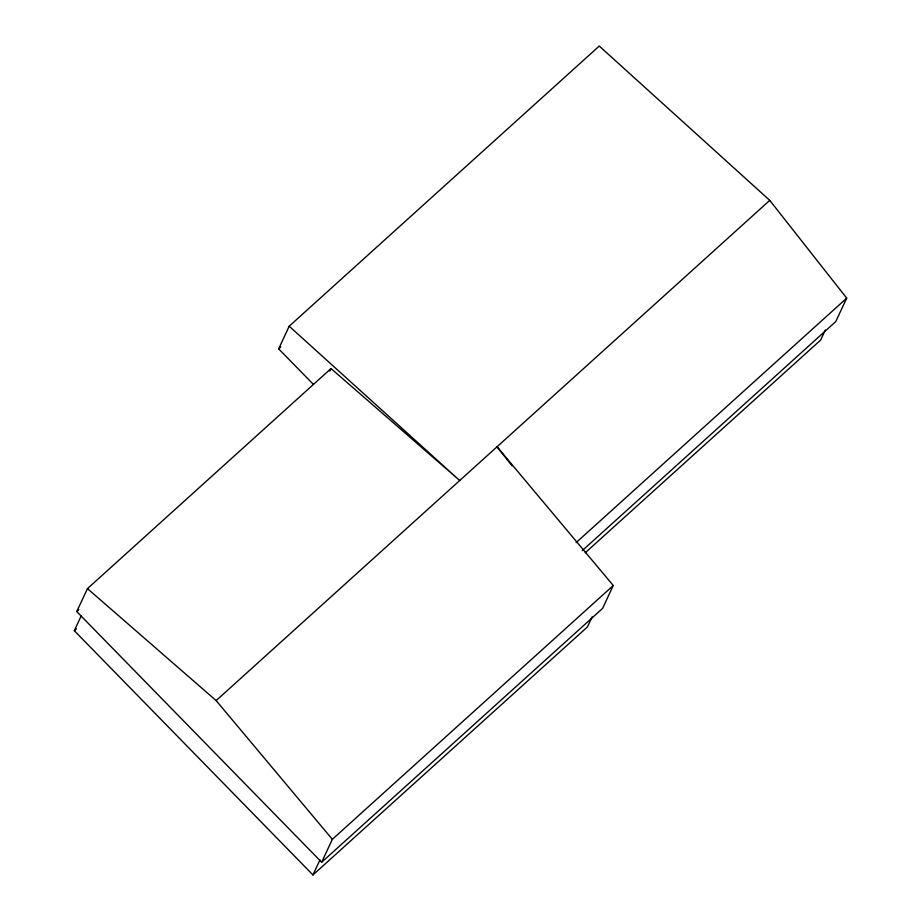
<?xml version="1.0" encoding="UTF-8"?>
<svg xmlns="http://www.w3.org/2000/svg" width="921" height="921" viewBox="0 0 921 921"><rect width="100%" height="100%" fill="white"/><g stroke="black" fill="none" stroke-linecap="round" stroke-linejoin="round"><path stroke-width="1.38" d="M321.659 862.24L332.343 839.33L613.259 585.514L602.576 608.413L321.659 862.24L76.754 611.567L87.46 588.623L331.019 368.55L459.706 480.52L289.206 326.207L599.26 46.05L769.76 200.364L846.698 298.139L835.773 321.567L582.233 550.643M592.122 616.886L587.448 626.925L312.944 874.95L74.302 630.701L81.324 615.631M313.359 384.368L278.649 348.84L289.206 326.207M329.833 371.094L331.019 368.55M312.944 874.95L319.967 859.892M825.32 330.029L820.646 340.068L585.215 552.784M278.649 348.84L280.778 346.918M76.754 611.567L78.884 609.644M74.302 630.701L76.431 628.778M87.46 588.623L216.147 700.593L769.76 200.364M576.12 542.619L846.698 298.139M613.259 585.503L497.052 446.777L512.088 465.876M216.147 700.593L332.343 839.33"/></g></svg>
